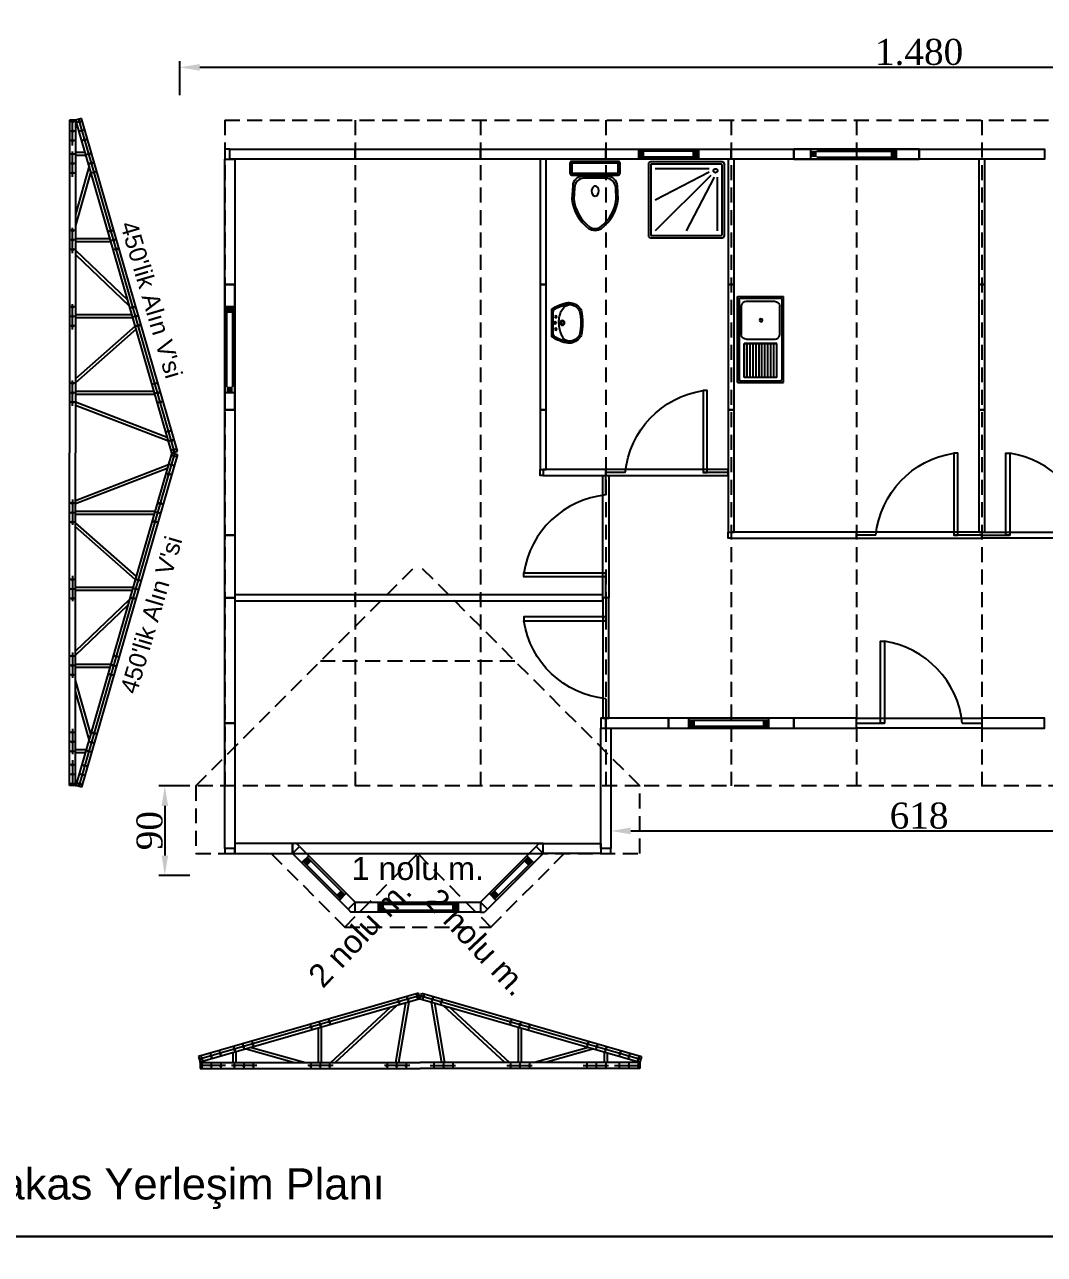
# Model space of a CAD drawing. Header units: millimetres. Extents: x 206945 to 219731, y -209822 to -201066.
# Drawn here: x 208048 to 209069, y -206064 to -204833 of the extents above; entities that cross this region are included whole.
import ezdxf

# ---------------------------------------------------------------- set-up
doc = ezdxf.new("R2010")
doc.units = ezdxf.units.MM
doc.header["$MEASUREMENT"] = 0
doc.linetypes.add('DASHED', pattern=[0.75, 0.5, -0.25])
for name, color, linetype in [('1', 250, 'Continuous'), ('Block1', 255, 'Continuous'), ('DUVAR', 7, 'Continuous'), ('KAPI-PEN', 3, 'Continuous'), ('PANO', 11, 'Continuous'), ('TEFRIS', 4, 'Continuous'), ('ZEMİN', 191, 'Continuous'), ('ÖLÇÜLENDİRME', 121, 'Continuous')]:
    doc.layers.add(name, color=color, linetype=linetype)
doc.styles.add('133', font='times.ttf')
doc.styles.get("Standard").update_dxf_attribs({"font": 'arial.ttf'})
doc.dimstyles.new('MAKAS', dxfattribs={"dimscale": 20, "dimtxt": 1.3, "dimasz": 1, "dimexe": 0.3, "dimexo": 0.3, "dimgap": 0.1, "dimtad": 1, "dimrnd": 1, "dimzin": 12, "dimdsep": 46, "dimlunit": 6, "dimtxsty": '133', "dimcen": 0.8, "dimdle": 0.0005, "dimclrd": 4, "dimclre": 6, "dimclrt": 2, "dimazin": 3, "dimtfac": 1, "dimtmove": 0, "dimatfit": 2, "dimldrblk": 'DOTSMALL', "dimfxl": 0, "dimtolj": 1, "dimtzin": 0, "dimarcsym": 0})

# ---------------------------------------------------------------- blocks, each defined once
blk = doc.blocks.new('110')
blk.add_lwpolyline([(74265.2, -40100.5), (74265.2, -40226), (74275.2, -40226), (74275.2, -40100.5)], close=True)
blk = doc.blocks.new('kg')
at = {"layer": 'PANO', "color": 1}
for p, q in [((-19542.4, -7126.4), (-19602.4, -7126.4)), ((-19542.4, -7132.4), (-19602.4, -7132.4))]:
    blk.add_line(p, q, dxfattribs=at)
for points in [[(-19602.4, -7124.4), (-19602.4, -7134.4)], [(-19542.4, -7124.4), (-19542.4, -7134.4)]]:
    blk.add_lwpolyline(points, dxfattribs=at)
for points in [[(-19602.4, -7126.4), (-19596.4, -7126.4), (-19602.4, -7132.4), (-19596.4, -7132.4)], [(-19542.4, -7126.4), (-19548.4, -7126.4), (-19542.4, -7132.4), (-19548.4, -7132.4)]]:
    blk.add_solid(points, dxfattribs=at)
blk = doc.blocks.new('ehr')
at = {"layer": 'PANO', "color": 1}
for p, q in [((-20063, -6682.3), (-19983, -6682.3)), ((-20063, -6688.3), (-19983, -6688.3))]:
    blk.add_line(p, q, dxfattribs=at)
for points in [[(-20069, -6690.3), (-20069, -6680.3)], [(-19983, -6690.3), (-19983, -6680.3)]]:
    blk.add_lwpolyline(points, dxfattribs=at)
for points in [[(-20069, -6688.3), (-20063, -6688.3), (-20069, -6682.3), (-20063, -6682.3)], [(-19983, -6688.3), (-19989, -6688.3), (-19983, -6682.3), (-19989, -6682.3)]]:
    blk.add_solid(points, dxfattribs=at)
blk = doc.blocks.new('ewrt')
at = {"layer": 'PANO', "color": 1}
for p, q in [((-20140.2, -6827.4), (-20140.2, -6747.4)), ((-20134.2, -6827.4), (-20134.2, -6747.4))]:
    blk.add_line(p, q, dxfattribs=at)
for points in [[(-20132.2, -6747.4), (-20142.2, -6747.4)], [(-20132.2, -6833.4), (-20142.2, -6833.4)]]:
    blk.add_lwpolyline(points, dxfattribs=at)
for points in [[(-20134.2, -6747.4), (-20134.2, -6753.4), (-20140.2, -6747.4), (-20140.2, -6753.4)], [(-20134.2, -6833.4), (-20134.2, -6827.4), (-20140.2, -6833.4), (-20140.2, -6827.4)]]:
    blk.add_solid(points, dxfattribs=at)
blk = doc.blocks.new('113')
for points in [[(74265.2, -40728), (74265.2, -40853.5), (74275.2, -40853.5), (74275.2, -40728)], [(74265.2, -40728), (74265.2, -40853.5), (74275.2, -40853.5), (74275.2, -40728)], [(74275.2, -40853.5), (74275.2, -40728), (74265.2, -40728), (74265.2, -40853.5)]]:
    blk.add_lwpolyline(points, close=True)
at = {"layer": 'KAPI-PEN'}
for points in [[(74270.2, -40728), (74270.2, -40756)], [(74270.2, -40834), (74270.2, -40853.5)]]:
    blk.add_lwpolyline(points, dxfattribs=at)
blk.add_lwpolyline([(74270.2, -40834, -0.341049), (74188.2, -40756), (74270.2, -40756), (74270.2, -40752), (74188.2, -40752), (74188.2, -40756)], format="xyb", dxfattribs=at)
blk = doc.blocks.new('ey')
at = {"layer": 'PANO', "color": 1}
for p, q in [((-19606.1, -6885.5), (-19526.1, -6885.5)), ((-19606.1, -6891.5), (-19526.1, -6891.5))]:
    blk.add_line(p, q, dxfattribs=at)
for points in [[(-19606.1, -6893.5), (-19606.1, -6883.5)], [(-19526.1, -6893.5), (-19526.1, -6883.5)]]:
    blk.add_lwpolyline(points, dxfattribs=at)
for points in [[(-19606.1, -6891.5), (-19600.1, -6891.5), (-19606.1, -6885.5), (-19600.1, -6885.5)], [(-19526.1, -6891.5), (-19532.1, -6891.5), (-19526.1, -6885.5), (-19532.1, -6885.5)]]:
    blk.add_solid(points, dxfattribs=at)
blk = doc.blocks.new('D')
blk.add_lwpolyline([(69161.3, -39614.6), (69286.8, -39614.6), (69286.8, -39608.6), (69161.3, -39608.6)], close=True)
blk = doc.blocks.new('KAPI')
for points in [[(68907.3, -39991.1), (68907.3, -40116.6), (68913.3, -40116.6), (68913.3, -39991.1)], [(68907.3, -39991.1), (68907.3, -40116.6), (68913.3, -40116.6), (68913.3, -39991.1)], [(68913.3, -40116.6), (68913.3, -39991.1), (68907.3, -39991.1), (68907.3, -40116.6)]]:
    blk.add_lwpolyline(points, close=True)
at = {"layer": 'KAPI-PEN'}
for points in [[(68910.3, -39991.1), (68910.3, -40019.1)], [(68910.3, -40097.1), (68910.3, -40116.6)]]:
    blk.add_lwpolyline(points, dxfattribs=at)
blk.add_lwpolyline([(68910.3, -40097.1, -0.341049), (68828.3, -40019.1), (68910.3, -40019.1), (68910.3, -40015.1), (68828.3, -40015.1), (68828.3, -40019.1)], format="xyb", dxfattribs=at)
blk = doc.blocks.new('DUS')
at = {"layer": 'TEFRIS'}
for p, q in [((-1.6, 0.7), (-73.1, 0.7)), ((-75.3, -1.6), (-75.3, -73.1)), ((-73.1, -2.4), (-73.1, -72.3)), ((-2.4, -1.6), (-72.3, -1.6)), ((-14.5, -6.2), (-68.5, -6.2)), ((-14.6, -9.6), (-68.5, -37.7)), ((-1.6, -72.3), (-1.6, -2.4)), ((0.7, -73.1), (0.7, -1.6)), ((-12.9, -12.9), (-68.5, -68.5)), ((-9.6, -14.6), (-37.7, -68.5)), ((-6.2, -68.5), (-6.2, -14.5)), ((-72.3, -73.1), (-2.4, -73.1)), ((-73.1, -75.3), (-1.6, -75.3))]:
    blk.add_line(p, q, dxfattribs=at)
blk.add_circle((-8.2, -8.2), 2.03, dxfattribs=at)
for centre, radius, start, end in [((-73.1, -1.6), 2.28, 90, 180), ((-1.6, -1.6), 2.28, 0, 90), ((-72.3, -2.4), 0.76, 90, 180), ((-2.4, -2.4), 0.76, 360, 90), ((-73.1, -73.1), 2.28, 180, 270), ((-72.3, -72.3), 0.76, 180, 270), ((-2.4, -72.3), 0.76, 270, 0), ((-1.6, -73.1), 2.28, 270, 360)]:
    blk.add_arc(centre, radius, start, end, dxfattribs=at)
blk = doc.blocks.new('KLOZET')
at = {"layer": 'TEFRIS'}
for p, q in [((-15, 12.4), (-13.8, 12.4)), ((-15, -12.4), (-13.8, -12.4))]:
    blk.add_line(p, q, dxfattribs=at)
for points in [[(-2, -25.1, 0.414214), (0, -23.1), (0, 23.1, 0.414214), (-2, 25.1), (-11.8, 25.1, 0.414214), (-13.8, 23.1), (-13.8, -23.1, 0.414214), (-11.8, -25.1)], [(-67.2, -6.6, 0.199825), (-37.9, -23.2), (-24.4, -22.4, 0.397632), (-15, -12.4), (-15, 12.4, 0.397632), (-24.4, 22.4), (-37.9, 23.2, 0.199825), (-67.2, 6.6, 0.284389)], [(-37.8, -21.3), (-26.4, -20.7, 0.398989), (-16.9, -10.7), (-16.9, 10.7, 0.398989), (-26.4, 20.7), (-37.8, 21.3, 0.197715), (-65.7, 5.6, 0.284389), (-65.7, -5.6, 0.197715)]]:
    blk.add_lwpolyline(points, format="xyb", close=True, dxfattribs=at)
blk.add_lwpolyline([(-11.9, -23.2), (-1.9, -23.2), (-1.9, 23.2), (-11.9, 23.2)], close=True, dxfattribs=at)
at = {"layer": 'TEFRIS', "linetype": 'Continuous'}
blk.add_polyline3d([(-35, -0.1, 0), (-34.2, -2.2, 0), (-32, -3.6, 0), (-29.1, -3.9, 0), (-26.5, -3, 0), (-24.9, -1.2, 0), (-24.9, 0.9, 0), (-26.5, 2.7, 0), (-29.1, 3.6, 0), (-32, 3.3, 0), (-34.2, 1.9, 0), (-35, -0.1, 0)], dxfattribs=at)
blk = doc.blocks.new('LAVABO')
at = {"layer": 'TEFRIS'}
for points in [[(13.9, 0, 0.112842), (20.4, 16.5, 0.051406), (20.4, 17.4, 0.218961), (14.4, 28.5, 0.113197), (12.7, 29.3, 0.122001), (-12.7, 29.3, 0.113197), (-14.4, 28.5, 0.218961), (-20.4, 17.4, 0.051406), (-20.4, 16.5, 0.112842), (-13.9, 0)], [(10, 1.2, 0.248162), (13.8, 2.8, 0.097547), (18.6, 16.6, 0.057084), (18.6, 17.5, 0.205938), (13.7, 26.7, 0.12541), (11.8, 27.7, 0.11725), (-11.8, 27.7, 0.12541), (-13.7, 26.7, 0.174088), (-18.3, 19.3, 0.114282), (-18.6, 16.6, 0.097547), (-13.8, 2.8, 0.248162), (-10, 1.2)]]:
    blk.add_lwpolyline(points, format="xyb", close=True, dxfattribs=at)
blk.add_lwpolyline([(-18.3, 19.3, 0.321438), (-13.2, 10.3, 0.098457), (0, 7.1, 0.139763), (13.2, 10.3, 0.277065), (18.3, 19.3)], format="xyb", dxfattribs=at)
for centre, radius in [((0, 10.5), 2.31), ((-6.2, 4), 0.923), ((0, 10.5), 1.42), ((0, 3.2), 1.08), ((6.2, 4), 0.923)]:
    blk.add_circle(centre, radius, dxfattribs=at)
blk = doc.blocks.new('EVYE')
at = {"layer": 'TEFRIS'}
for p, q in [((-45.2, 24.7), (40.8, 24.7)), ((-45.2, 24.7), (-45.2, -21.3)), ((40.8, 24.7), (40.8, -21.3)), ((-41.7, 23.2), (37.3, 23.2)), ((-40.2, -12.8, -1.5), (-40.2, 16.2, -1.5)), ((-35.4, 21, -1.5), (-7.4, 21, -1.5)), ((35.8, 18.1, -1.7), (1.9, 18.1, -1.7)), ((1.9, 18.1, -1.7), (1.9, -14.6, -1.7)), ((35.8, 15.1, -1.7), (1.9, 15.1, -1.7)), ((35.8, -14.6, -1.7), (35.8, 18.1, -1.7)), ((35.8, 12.2, -1.7), (1.9, 12.2, -1.7)), ((35.8, 9.2, -1.7), (1.9, 9.2, -1.7)), ((35.8, 6.2, -1.7), (1.9, 6.2, -1.7)), ((35.8, 3.2, -1.7), (1.9, 3.2, -1.7)), ((35.8, 0.3, -1.7), (1.9, 0.3, -1.7)), ((35.8, -2.7, -1.7), (1.9, -2.7, -1.7)), ((35.8, -5.7, -1.7), (1.9, -5.7, -1.7)), ((35.8, -8.6, -1.7), (1.9, -8.6, -1.7)), ((35.8, -11.6, -1.7), (1.9, -11.6, -1.7)), ((40.8, -21.3), (-45.2, -21.3)), ((37.3, -19.8), (-41.8, -19.8)), ((35.8, -14.6, -1.7), (1.9, -14.6, -1.7))]:
    blk.add_line(p, q, dxfattribs=at)
blk.add_circle((-21.4, 1.3, -4.5), 1.49, dxfattribs=at)
for points, invisible_edges in [([(37.3, 23.2), (40.8, 24.7), (-45.2, 24.7)], 13), ([(37.3, 23.2), (-45.2, 24.7), (37.3, 23.2)], 3), ([(-45.2, 24.7), (-41.7, 23.2), (37.3, 23.2)], 13), ([(-43.6, 22), (-45.2, 24.7), (-43.1, 22.6)], 3), ([(-43.7, -17.8), (-45.2, 24.7), (-43.7, 21.2)], 3), ([(-43.1, 22.6), (-45.2, 24.7), (-42.5, 23)], 3), ([(-42.5, 23), (-45.2, 24.7), (-41.8, 23.2)], 3), ([(-43.7, 21.2), (-45.2, 24.7), (-43.7, 21.2)], 3), ([(-43.7, 21.2), (-45.2, 24.7), (-43.6, 22)], 3), ([(-43.7, -17.8), (-45.2, 24.7), (-43.7, -17.8)], 3), ([(-41.8, 23.2), (40.8, 24.7), (-41.7, 23.2)], 3), ([(38.1, 23), (40.8, 24.7), (37.3, 23.2)], 3), ([(38.7, 22.6), (40.8, 24.7), (38.1, 23)], 3), ([(39.1, 22), (40.8, 24.7), (38.7, 22.6)], 3), ([(39.3, 21.2), (40.8, 24.7), (39.1, 22)], 3), ([(39.3, -17.8), (40.8, -21.3), (40.8, 24.7)], 13), ([(39.3, -17.8), (40.8, 24.7), (39.3, -17.8)], 3), ([(39.3, -17.8), (40.8, 24.7), (39.3, 21.2)], 3), ([(39.3, 21.2), (40.8, 24.7), (39.3, 21.2)], 3), ([(-35.4, 21, -1.5), (-80.6, 20.6, -1.5), (-36.9, 20.8, -1.5)], 3), ([(-36.9, 20.8, -1.5), (-80.6, 20.6, -1.5), (-38.2, 20.1, -1.5)], 3), ([(-38.2, -16.7, -1.5), (-79.5, 21.7, -1.5), (-39.3, -15.6, -1.5)], 3), ([(-39.3, -15.6, -1.5), (-79.5, 21.7, -1.5), (-40, -14.3, -1.5)], 3), ([(-40, -14.3, -1.5), (-79.5, 21.7, -1.5), (-40.2, -12.8, -1.5)], 3), ([(-38.2, 20.1, -1.5), (-79.5, -18.3, -1.5), (-39.3, 19, -1.5)], 3), ([(-39.3, 19, -1.5), (-79.5, -18.3, -1.5), (-40, 17.7, -1.5)], 3), ([(-40, 17.7, -1.5), (-79.5, -18.3, -1.5), (-40.2, 16.2, -1.5)], 3), ([(-7.4, 21, -1.5), (37.8, 20.6, -1.5), (-5.9, 20.8, -1.5)], 3), ([(-5.9, 20.8, -1.5), (37.8, 20.6, -1.5), (-4.6, 20.1, -1.5)], 3), ([(-4.6, -16.7, -1.5), (36.7, 21.7, -1.5), (-3.5, -15.6, -1.5)], 3), ([(-4.6, 20.1, -1.5), (36.7, -18.3, -1.5), (-3.5, 19, -1.5)], 3), ([(-3.5, -15.6, -1.5), (36.7, 21.7, -1.5), (-2.9, -14.3, -1.5)], 3), ([(-3.5, 19, -1.5), (36.7, -18.3, -1.5), (-2.9, 17.7, -1.5)], 3), ([(-2.9, -14.3, -1.5), (36.7, 21.7, -1.5), (-2.6, -12.8, -1.5)], 3), ([(-2.9, 17.7, -1.5), (36.7, -18.3, -1.5), (-2.6, 16.2, -1.5)], 3), ([(-2.6, -12.8, -1.5), (36.7, 21.7, -1.5), (-2.6, 16.2, -1.5)], 3), ([(1.9, -14.6, -1.7), (1.9, 18.1, -1.7), (35.8, 18.1, -1.7)], 12), ([(-36.9, -17.4, -1.5), (-80.6, -17.2, -1.5), (-38.2, -16.7, -1.5)], 3), ([(-35.4, -17.6, -1.5), (-80.6, -17.2, -1.5), (-36.9, -17.4, -1.5)], 3), ([(-43.6, -18.6), (-45.2, -21.3), (-43.7, -17.8)], 3), ([(-43.1, -19.2), (-45.2, -21.3), (-43.6, -18.6)], 3), ([(-42.5, -19.6), (-45.2, -21.3), (-43.1, -19.2)], 3), ([(-41.8, -19.8), (-45.2, -21.3), (-42.5, -19.6)], 3), ([(-41.7, -19.8), (-45.2, -21.3), (-41.8, -19.8)], 3), ([(-35.4, -17.6, -1.5), (37.7, -17.6, -1.5), (-7.4, -17.6, -1.5)], 3), ([(-7.4, -17.6, -1.5), (37.8, -17.2, -1.5), (-5.9, -17.4, -1.5)], 3), ([(-5.9, -17.4, -1.5), (37.8, -17.2, -1.5), (-4.6, -16.7, -1.5)], 3), ([(37.3, -19.8), (40.8, -21.3), (38.1, -19.6)], 3), ([(37.3, -19.8), (40.8, -21.3), (37.3, -19.8)], 3), ([(38.1, -19.6), (40.8, -21.3), (38.7, -19.2)], 3), ([(38.7, -19.2), (40.8, -21.3), (39.1, -18.6)], 3), ([(39.1, -18.6), (40.8, -21.3), (39.3, -17.8)], 3)]:
    blk.add_3dface(points, dxfattribs=dict(at, invisible_edges=invisible_edges))
blk = doc.blocks.new('*D7210')
at = {"layer": 'Defpoints', "color": 0}
for p in [(209683.9, -204875.3), (208203.4, -204909.1), (209683.9, -204909.1)]:
    blk.add_point(p, dxfattribs=at)
at = {"layer": 'DUVAR', "color": 6, "lineweight": -2}
for p, q in [((208203.4, -204903.1), (208203.4, -204869.3)), ((209683.9, -204903.1), (209683.9, -204869.3))]:
    blk.add_line(p, q, dxfattribs=at)
at = {"layer": 'DUVAR', "color": 4, "lineweight": -2}
blk.add_line((208223.4, -204875.3), (209663.9, -204875.3), dxfattribs=at)
at = {"layer": 'DUVAR', "color": 4}
for points in [[(208223.4, -204872), (208223.4, -204878.7), (208203.4, -204875.3)], [(209663.9, -204878.7), (209663.9, -204872), (209683.9, -204875.3)]]:
    blk.add_solid(points, dxfattribs=at)
at = {"layer": 'DUVAR', "color": 2, "insert": (208943.7, -204860.1), "char_height": 26, "attachment_point": 5, "style": '133'}
blk.add_mtext('\\A1;1.480', dxfattribs=at)
blk = doc.blocks.new('_DotSmall')
at = {"color": 0, "linetype": 'ByBlock', "const_width": 0.5}
blk.add_lwpolyline([(-0.0625, 0, 1), (0.0625, 0, 1)], format="xyb", close=True, dxfattribs=at)
blk = doc.blocks.new('*D7211')
at = {"layer": 'Defpoints', "color": 0}
for p in [(208219.4, -205594.7), (208188.4, -205684.4), (208219.4, -205684.4)]:
    blk.add_point(p, dxfattribs=at)
at = {"layer": 'DUVAR', "color": 6, "lineweight": -2}
for p, q in [((208213.4, -205594.7), (208182.4, -205594.7)), ((208213.4, -205684.4), (208182.4, -205684.4))]:
    blk.add_line(p, q, dxfattribs=at)
at = {"layer": 'DUVAR', "color": 4, "lineweight": -2}
blk.add_line((208188.4, -205614.7), (208188.4, -205664.4), dxfattribs=at)
at = {"layer": 'DUVAR', "color": 4}
for points in [[(208191.7, -205614.7), (208185.1, -205614.7), (208188.4, -205594.7)], [(208185.1, -205664.4), (208191.7, -205664.4), (208188.4, -205684.4)]]:
    blk.add_solid(points, dxfattribs=at)
at = {"layer": 'DUVAR', "color": 2, "insert": (208173.2, -205639.5), "char_height": 26, "attachment_point": 5, "rotation": 90, "style": '133'}
blk.add_mtext('\\A1;90', dxfattribs=at)
blk = doc.blocks.new('*D7507')
at = {"layer": 'Defpoints', "color": 0}
for p in [(208634.9, -205615.5), (209252.4, -205615.5), (209252.4, -205639.8)]:
    blk.add_point(p, dxfattribs=at)
at = {"layer": 'DUVAR', "color": 6, "lineweight": -2}
for p, q in [((208634.9, -205621.5), (208634.9, -205645.8)), ((209252.4, -205621.5), (209252.4, -205645.8))]:
    blk.add_line(p, q, dxfattribs=at)
at = {"layer": 'DUVAR', "color": 4, "lineweight": -2}
blk.add_line((208654.9, -205639.8), (209232.4, -205639.8), dxfattribs=at)
at = {"layer": 'DUVAR', "color": 4}
for points in [[(208654.9, -205636.4), (208654.9, -205643.1), (208634.9, -205639.8)], [(209232.4, -205643.1), (209232.4, -205636.4), (209252.4, -205639.8)]]:
    blk.add_solid(points, dxfattribs=at)
at = {"layer": 'DUVAR', "color": 2, "insert": (208943.7, -205624.6), "char_height": 26, "attachment_point": 5, "style": '133'}
blk.add_mtext('\\A1;618', dxfattribs=at)

msp = doc.modelspace()

# ---------------------------------------------------------------- linework, layer by layer
at = {"color": 1, "ltscale": 5}
for p, q in [((208371.877, -205718.091), (208374.806, -205721.02)), ((208378.948, -205721.02), (208374.806, -205721.02)), ((208504.448, -205721.02), (208508.59, -205721.02)), ((208511.519, -205718.091), (208508.59, -205721.02))]:
    msp.add_line(p, q, dxfattribs=at)
at = {"color": 2}
for points in [[(209922.706, -206045.924), (207957.297, -206045.924), (207957.297, -204712.502), (209922.706, -204712.502)], [(209922.706, -207379.345), (207957.297, -207379.345), (207957.297, -206045.924), (209922.706, -206045.924)]]:
    msp.add_lwpolyline(points, close=True, dxfattribs=at)
for points in [[(208755.448, -204967.162), (208629.948, -204967.162), (208629.948, -204957.162), (208755.448, -204957.162)], [(208629.948, -204957.162), (208755.448, -204957.162), (208755.448, -204967.162), (208629.948, -204967.162)], [(208755.448, -204957.162), (208818.198, -204957.162), (208818.198, -204967.162), (208755.448, -204967.162)], [(208818.198, -204957.162), (208943.698, -204957.162), (208943.698, -204967.162), (208818.198, -204967.162)], [(208818.198, -204957.162), (208943.698, -204957.162), (208943.698, -204967.162), (208818.198, -204967.162)], [(208818.198, -204957.162), (208943.698, -204957.162), (208943.698, -204967.162), (208818.198, -204967.162)], [(208818.198, -204967.162), (208943.698, -204967.162), (208943.698, -204957.162), (208818.198, -204957.162)], [(208248.448, -205218.162), (208248.448, -205092.662), (208258.448, -205092.662), (208258.448, -205218.162)], [(208248.448, -205218.162), (208248.448, -205092.662), (208258.448, -205092.662), (208258.448, -205218.162)], [(208248.448, -205218.162), (208248.448, -205092.662), (208258.448, -205092.662), (208258.448, -205218.162)], [(208258.448, -205218.162), (208258.448, -205092.662), (208248.448, -205092.662), (208248.448, -205218.162)], [(208564.198, -205218.162), (208564.198, -205277.913), (208570.198, -205277.913), (208570.198, -205218.162)], [(208752.448, -205218.162), (208752.448, -205340.662), (208758.448, -205340.662), (208758.448, -205218.162)], [(209003.448, -205218.162), (209003.448, -205340.662), (209009.448, -205340.662), (209009.448, -205218.162)], [(208629.949, -205277.913), (208567.198, -205277.913), (208567.198, -205283.913), (208629.949, -205283.913)], [(208752.448, -205277.912), (208629.949, -205277.913), (208629.949, -205283.913), (208752.448, -205283.912)], [(208752.448, -205277.912), (208629.949, -205277.913), (208629.949, -205283.913), (208752.448, -205283.912)], [(208629.949, -205283.913), (208752.448, -205283.912), (208752.448, -205277.912), (208629.949, -205277.913)], [(208626.948, -205406.412), (208626.948, -205283.912), (208632.948, -205283.912), (208632.948, -205406.412)], [(208626.948, -205406.412), (208626.948, -205283.912), (208632.948, -205283.912), (208632.948, -205406.412)], [(208632.948, -205283.912), (208632.948, -205406.412), (208626.948, -205406.412), (208626.948, -205283.912)], [(208248.448, -205406.412), (208248.448, -205343.662), (208258.448, -205343.662), (208258.448, -205406.412)], [(208258.448, -205409.412), (208378.948, -205409.412), (208378.948, -205403.412), (208258.448, -205403.412)], [(208504.448, -205409.412), (208626.948, -205409.412), (208626.948, -205403.412), (208504.448, -205403.412)], [(208626.948, -205406.412), (208626.948, -205526.912), (208632.948, -205526.912), (208632.948, -205406.412)], [(208626.948, -205406.412), (208626.948, -205526.912), (208632.948, -205526.912), (208632.948, -205406.412)], [(208632.948, -205526.912), (208632.948, -205406.412), (208626.948, -205406.412), (208626.948, -205526.912)], [(208624.948, -205657.412), (208624.948, -205536.912), (208634.948, -205536.912), (208634.948, -205657.412)], [(208629.948, -205536.912), (208692.698, -205536.912), (208692.698, -205526.912), (208629.948, -205526.912)], [(208692.698, -205536.912), (208818.198, -205536.912), (208818.198, -205526.912), (208692.698, -205526.912)], [(208818.198, -205536.912), (208880.948, -205536.912), (208880.948, -205526.912), (208818.198, -205526.912)], [(209006.448, -205536.912), (209069.198, -205536.912), (209069.198, -205526.912), (209006.448, -205526.912)], [(208316.198, -205652.412), (208258.448, -205652.412), (208258.448, -205662.412), (208316.198, -205662.412)], [(208316.198, -205662.412), (208567.198, -205662.412), (208567.198, -205652.412), (208316.198, -205652.412)], [(208323.269, -205655.341), (208378.948, -205711.02), (208371.877, -205718.091), (208316.198, -205662.412)], [(208560.127, -205655.341), (208504.448, -205711.02), (208511.519, -205718.091), (208567.198, -205662.412)], [(208567.198, -205652.412), (208624.948, -205652.412), (208624.948, -205662.412), (208567.198, -205662.412)], [(208378.948, -205711.02), (208504.448, -205711.02), (208504.448, -205721.02), (208378.948, -205721.02)]]:
    msp.add_lwpolyline(points, close=True)
at = {"color": 1, "ltscale": 5}
for points in [[(208323.269, -205655.341), (208320.34, -205652.412), (208316.198, -205652.412)], [(208560.127, -205655.341), (208563.056, -205652.412), (208567.198, -205652.412)]]:
    msp.add_lwpolyline(points, dxfattribs=at)
at = {"layer": 'Block1', "color": 1}
for p, q in [((208092.92, -204928.162), (208092.92, -205261.162)), ((208098.92, -204928.162), (208092.92, -204928.162)), ((208098.92, -204928.162), (208098.92, -205261.162)), ((208098.92, -204928.162), (208099.366, -204928.162)), ((208098.92, -204931.162), (208100.23, -204931.162)), ((208105.131, -204926.501), (208099.366, -204928.162)), ((208195.333, -205261.162), (208099.366, -204928.162)), ((208201.098, -205259.501), (208105.131, -204926.501)), ((208108.732, -204960.662), (208098.92, -204960.662)), ((208109.596, -204963.662), (208098.92, -204963.662)), ((208112.585, -204974.033), (208098.92, -205022.496)), ((208114.161, -204979.5), (208098.92, -205033.55)), ((208098.92, -205046.662), (208133.516, -205046.662)), ((208098.92, -205049.662), (208134.381, -205049.662)), ((208098.92, -205058.454), (208151.352, -205108.554)), ((208098.92, -205062.603), (208153.003, -205114.28)), ((208155.562, -205123.162), (208098.92, -205123.162)), ((208156.427, -205126.162), (208098.92, -205126.162)), ((208158.797, -205134.387), (208098.92, -205187.027)), ((208159.716, -205137.574), (208098.92, -205191.022)), ((208098.92, -205199.662), (208177.609, -205199.662)), ((208098.92, -205202.662), (208178.473, -205202.662)), ((208092.92, -205594.162), (208092.92, -205261.162)), ((208098.92, -205594.162), (208098.92, -205261.162)), ((208195.333, -205261.162), (208099.366, -205594.162)), ((208201.098, -205262.824), (208105.131, -205595.824)), ((208195.333, -205261.162), (208201.098, -205259.501)), ((208195.333, -205261.162), (208201.098, -205262.824)), ((208098.92, -205319.662), (208178.473, -205319.662)), ((208098.92, -205322.662), (208177.609, -205322.662)), ((208159.716, -205384.75), (208098.92, -205331.302)), ((208158.797, -205387.937), (208098.92, -205335.297)), ((208156.427, -205396.162), (208098.92, -205396.162)), ((208155.562, -205399.162), (208098.92, -205399.162)), ((208098.92, -205459.721), (208153.003, -205408.044)), ((208098.92, -205463.87), (208151.352, -205413.771)), ((208098.92, -205472.662), (208134.381, -205472.662)), ((208098.92, -205475.662), (208133.516, -205475.662)), ((208114.161, -205542.824), (208098.92, -205488.774)), ((208112.585, -205548.291), (208098.92, -205499.829)), ((208109.596, -205558.662), (208098.92, -205558.662)), ((208108.732, -205561.662), (208098.92, -205561.662)), ((208098.92, -205594.162), (208092.92, -205594.162)), ((208098.92, -205591.162), (208100.23, -205591.162)), ((208098.92, -205594.162), (208099.366, -205594.162)), ((208105.131, -205595.824), (208099.366, -205594.162)), ((208442.286, -205802.066), (208222.286, -205865.468)), ((208443.948, -205807.832), (208223.948, -205871.233)), ((208443.948, -205807.832), (208442.286, -205802.066)), ((208443.948, -205807.832), (208445.61, -205802.066)), ((208443.948, -205807.832), (208663.948, -205871.233)), ((208445.61, -205802.066), (208665.61, -205865.468)), ((208342.448, -205871.679), (208342.448, -205837.083)), ((208345.448, -205871.679), (208345.448, -205836.218)), ((208542.448, -205871.679), (208542.448, -205836.218)), ((208545.448, -205871.679), (208545.448, -205837.083)), ((208275.286, -205856.438), (208329.336, -205871.679)), ((208612.61, -205856.438), (208558.56, -205871.679)), ((208222.286, -205865.468), (208223.948, -205871.233)), ((208256.448, -205861.867), (208256.448, -205871.679)), ((208259.448, -205861.003), (208259.448, -205871.679)), ((208269.819, -205858.014), (208318.281, -205871.679)), ((208618.077, -205858.014), (208569.615, -205871.679)), ((208628.448, -205861.003), (208628.448, -205871.679)), ((208631.448, -205861.867), (208631.448, -205871.679)), ((208665.61, -205865.468), (208663.948, -205871.233)), ((208223.948, -205871.679), (208223.948, -205871.233)), ((208223.948, -205871.679), (208443.948, -205871.679)), ((208223.948, -205871.679), (208223.948, -205877.679)), ((208223.948, -205877.679), (208443.948, -205877.679)), ((208226.948, -205871.679), (208226.948, -205870.369)), ((208663.948, -205871.679), (208443.948, -205871.679)), ((208663.948, -205877.679), (208443.948, -205877.679)), ((208660.948, -205871.679), (208660.948, -205870.369)), ((208663.948, -205871.679), (208663.948, -205871.233)), ((208663.948, -205871.679), (208663.948, -205877.679))]:
    msp.add_line(p, q, dxfattribs=at)
at = {"layer": 'Block1', "color": 2}
for p, q in [((208098.92, -204929.662), (208092.92, -204929.662)), ((208105.803, -204928.831), (208100.037, -204930.493)), ((208198.215, -205260.331), (208102.248, -204927.331)), ((208098.92, -204939.162), (208092.92, -204939.162)), ((208108.433, -204937.96), (208102.668, -204939.621)), ((208098.92, -204948.662), (208092.92, -204948.662)), ((208111.064, -204947.088), (208105.299, -204948.75)), ((208098.92, -204962.162), (208092.92, -204962.162)), ((208115.169, -204961.331), (208109.403, -204962.993)), ((208117.8, -204970.46), (208112.034, -204972.121)), ((208098.92, -204971.662), (208092.92, -204971.662)), ((208098.92, -204981.162), (208092.92, -204981.162)), ((208120.43, -204979.588), (208114.665, -204981.25)), ((208098.92, -205038.662), (208092.92, -205038.662)), ((208137.322, -205038.203), (208131.557, -205039.864)), ((208098.92, -205048.162), (208092.92, -205048.162)), ((208139.953, -205047.331), (208134.188, -205048.993)), ((208142.584, -205056.46), (208136.818, -205058.121)), ((208098.92, -205057.662), (208092.92, -205057.662)), ((208098.92, -205115.162), (208092.92, -205115.162)), ((208159.369, -205114.703), (208153.603, -205116.364)), ((208098.92, -205124.662), (208092.92, -205124.662)), ((208161.999, -205123.831), (208156.234, -205125.493)), ((208098.92, -205134.162), (208092.92, -205134.162)), ((208164.63, -205132.96), (208158.865, -205134.621)), ((208098.92, -205191.662), (208092.92, -205191.662)), ((208181.415, -205191.203), (208175.65, -205192.864)), ((208098.92, -205201.162), (208092.92, -205201.162)), ((208184.046, -205200.331), (208178.281, -205201.993)), ((208098.92, -205210.662), (208092.92, -205210.662)), ((208186.677, -205209.46), (208180.911, -205211.121)), ((208195.165, -205238.913), (208189.399, -205240.574)), ((208197.795, -205248.041), (208192.03, -205249.703)), ((208198.215, -205261.993), (208102.248, -205594.993)), ((208200.426, -205257.17), (208194.661, -205258.831)), ((208200.426, -205265.154), (208194.661, -205263.493)), ((208197.795, -205274.283), (208192.03, -205272.621)), ((208195.165, -205283.411), (208189.399, -205281.75)), ((208098.92, -205311.662), (208092.92, -205311.662)), ((208186.677, -205312.865), (208180.911, -205311.203)), ((208098.92, -205321.162), (208092.92, -205321.162)), ((208184.046, -205321.993), (208178.281, -205320.332)), ((208098.92, -205330.662), (208092.92, -205330.662)), ((208181.415, -205331.122), (208175.65, -205329.46)), ((208098.92, -205388.162), (208092.92, -205388.162)), ((208164.63, -205389.365), (208158.865, -205387.703)), ((208098.92, -205397.662), (208092.92, -205397.662)), ((208161.999, -205398.493), (208156.234, -205396.832)), ((208098.92, -205407.162), (208092.92, -205407.162)), ((208159.369, -205407.622), (208153.603, -205405.96)), ((208098.92, -205464.662), (208092.92, -205464.662)), ((208098.92, -205474.162), (208092.92, -205474.162)), ((208139.953, -205474.993), (208134.188, -205473.331)), ((208142.584, -205465.864), (208136.818, -205464.203)), ((208098.92, -205483.662), (208092.92, -205483.662)), ((208137.322, -205484.121), (208131.557, -205482.46)), ((208098.92, -205541.162), (208092.92, -205541.162)), ((208120.43, -205542.736), (208114.665, -205541.074)), ((208098.92, -205550.662), (208092.92, -205550.662)), ((208098.92, -205560.162), (208092.92, -205560.162)), ((208115.169, -205560.993), (208109.403, -205559.331)), ((208117.8, -205551.864), (208112.034, -205550.203)), ((208098.92, -205573.662), (208092.92, -205573.662)), ((208111.064, -205575.236), (208105.299, -205573.574)), ((208098.92, -205583.162), (208092.92, -205583.162)), ((208108.433, -205584.364), (208102.668, -205582.703)), ((208098.92, -205592.662), (208092.92, -205592.662)), ((208105.803, -205593.493), (208100.037, -205591.831)), ((208443.117, -205804.949), (208223.117, -205868.351)), ((208421.699, -205807.999), (208423.36, -205813.765)), ((208430.827, -205805.369), (208432.489, -205811.134)), ((208439.956, -205802.738), (208441.617, -205808.503)), ((208444.779, -205804.949), (208664.779, -205868.351)), ((208447.94, -205802.738), (208446.279, -205808.503)), ((208457.069, -205805.369), (208455.407, -205811.134)), ((208466.197, -205807.999), (208464.536, -205813.765)), ((208343.117, -205830.646), (208344.779, -205836.411)), ((208352.246, -205828.015), (208353.907, -205833.78)), ((208535.65, -205828.015), (208533.989, -205833.78)), ((208544.779, -205830.646), (208543.117, -205836.411)), ((208333.989, -205833.277), (208335.65, -205839.042)), ((208553.907, -205833.277), (208552.246, -205839.042)), ((208257.117, -205855.43), (208258.779, -205861.195)), ((208266.246, -205852.799), (208267.907, -205858.565)), ((208275.374, -205850.169), (208277.036, -205855.934)), ((208612.522, -205850.169), (208610.86, -205855.934)), ((208621.65, -205852.799), (208619.989, -205858.565)), ((208630.779, -205855.43), (208629.117, -205861.195)), ((208224.617, -205864.796), (208226.279, -205870.562)), ((208233.746, -205862.165), (208235.407, -205867.931)), ((208242.874, -205859.535), (208244.536, -205865.3)), ((208645.022, -205859.535), (208643.36, -205865.3)), ((208654.15, -205862.165), (208652.489, -205867.931)), ((208663.279, -205864.796), (208661.617, -205870.562)), ((208225.448, -205871.679), (208225.448, -205877.679)), ((208234.948, -205871.679), (208234.948, -205877.679)), ((208244.448, -205871.679), (208244.448, -205877.679)), ((208257.948, -205871.679), (208257.948, -205877.679)), ((208267.448, -205871.679), (208267.448, -205877.679)), ((208276.948, -205871.679), (208276.948, -205877.679)), ((208334.448, -205871.679), (208334.448, -205877.679)), ((208343.948, -205871.679), (208343.948, -205877.679)), ((208353.448, -205871.679), (208353.448, -205877.679)), ((208410.948, -205871.679), (208410.948, -205877.679)), ((208420.448, -205871.679), (208420.448, -205877.679)), ((208429.948, -205871.679), (208429.948, -205877.679)), ((208457.948, -205871.679), (208457.948, -205877.679)), ((208467.448, -205871.679), (208467.448, -205877.679)), ((208476.948, -205871.679), (208476.948, -205877.679)), ((208534.448, -205871.679), (208534.448, -205877.679)), ((208543.948, -205871.679), (208543.948, -205877.679)), ((208553.448, -205871.679), (208553.448, -205877.679)), ((208610.948, -205871.679), (208610.948, -205877.679)), ((208620.448, -205871.679), (208620.448, -205877.679)), ((208629.948, -205871.679), (208629.948, -205877.679)), ((208643.448, -205871.679), (208643.448, -205877.679)), ((208652.948, -205871.679), (208652.948, -205877.679)), ((208662.448, -205871.679), (208662.448, -205877.679))]:
    msp.add_line(p, q, dxfattribs=at)
at = {"layer": 'Block1', "color": 1, "linetype": 'DASHED', "ltscale": 30}
for p, q in [((208248.448, -204928.162), (208248.448, -205594.662)), ((208248.448, -204928.162), (209638.948, -204928.162)), ((208378.948, -204928.162), (208378.948, -205594.662)), ((208504.448, -204928.162), (208504.448, -205594.662)), ((208629.948, -204928.162), (208629.948, -205594.662)), ((208755.448, -204928.162), (208755.448, -205594.662)), ((208880.948, -204928.162), (208880.948, -205594.662)), ((209006.448, -204928.162), (209006.448, -205594.662)), ((208219.448, -205594.662), (208441.698, -205372.412)), ((208663.948, -205594.662), (208441.698, -205372.412)), ((208538.948, -205469.662), (208344.448, -205469.662)), ((208663.948, -205594.662), (208219.448, -205594.662)), ((208219.448, -205594.662), (208219.448, -205662.412)), ((208663.948, -205662.412), (208663.948, -205594.662)), ((209223.448, -205594.662), (208663.948, -205594.662)), ((208219.448, -205662.412), (208663.948, -205662.412)), ((208294.985, -205662.412), (208368.593, -205736.02)), ((208368.593, -205736.02), (208441.698, -205662.412)), ((208441.698, -205662.412), (208514.803, -205736.02)), ((208514.803, -205736.02), (208588.411, -205662.412)), ((208368.593, -205736.02), (208514.803, -205736.02))]:
    msp.add_line(p, q, dxfattribs=at)
at = {"layer": 'Block1', "color": 1}
for centre, radius in [((208095.92, -204929.662), 0.8), ((208095.92, -204929.662), 0.4), ((208102.92, -204929.662), 0.8), ((208102.92, -204929.662), 0.4), ((208095.92, -204939.162), 0.8), ((208095.92, -204939.162), 0.4), ((208105.551, -204938.791), 0.8), ((208105.551, -204938.791), 0.4), ((208095.92, -204948.662), 0.8), ((208095.92, -204948.662), 0.4), ((208108.181, -204947.919), 0.8), ((208108.181, -204947.919), 0.4), ((208095.92, -204962.162), 0.8), ((208095.92, -204971.662), 0.8), ((208095.92, -204962.162), 0.4), ((208112.286, -204962.162), 0.8), ((208112.286, -204962.162), 0.4), ((208114.917, -204971.291), 0.8), ((208095.92, -204981.162), 0.8), ((208095.92, -204971.662), 0.4), ((208095.92, -204981.162), 0.4), ((208114.917, -204971.291), 0.4), ((208117.548, -204980.419), 0.8), ((208117.548, -204980.419), 0.4), ((208095.92, -205038.662), 0.8), ((208095.92, -205038.662), 0.4), ((208134.44, -205039.034), 0.8), ((208134.44, -205039.034), 0.4), ((208095.92, -205048.162), 0.8), ((208095.92, -205057.662), 0.8), ((208095.92, -205048.162), 0.4), ((208137.07, -205048.162), 0.8), ((208137.07, -205048.162), 0.4), ((208139.701, -205057.291), 0.8), ((208139.701, -205057.291), 0.4), ((208095.92, -205057.662), 0.4), ((208095.92, -205115.162), 0.8), ((208095.92, -205115.162), 0.4), ((208156.486, -205115.534), 0.8), ((208156.486, -205115.534), 0.4), ((208095.92, -205124.662), 0.8), ((208095.92, -205124.662), 0.4), ((208159.117, -205124.662), 0.8), ((208159.117, -205124.662), 0.4), ((208095.92, -205134.162), 0.8), ((208095.92, -205134.162), 0.4), ((208161.747, -205133.791), 0.8), ((208161.748, -205133.791), 0.4), ((208095.92, -205191.662), 0.8), ((208095.92, -205191.662), 0.4), ((208178.532, -205192.034), 0.8), ((208178.533, -205192.034), 0.4), ((208095.92, -205201.162), 0.8), ((208095.92, -205201.162), 0.4), ((208181.163, -205201.162), 0.8), ((208181.163, -205201.162), 0.4), ((208095.92, -205210.662), 0.8), ((208095.92, -205210.662), 0.4), ((208183.794, -205210.291), 0.8), ((208183.794, -205210.29), 0.4), ((208192.282, -205239.744), 0.8), ((208192.282, -205239.744), 0.4), ((208194.913, -205248.872), 0.8), ((208194.913, -205248.872), 0.4), ((208197.544, -205258.001), 0.8), ((208197.544, -205264.324), 0.8), ((208197.544, -205258.001), 0.4), ((208197.544, -205264.324), 0.4), ((208194.913, -205273.452), 0.8), ((208194.913, -205273.452), 0.4), ((208192.282, -205282.581), 0.8), ((208192.282, -205282.581), 0.4), ((208095.92, -205311.662), 0.8), ((208095.92, -205311.662), 0.4), ((208183.794, -205312.034), 0.8), ((208183.794, -205312.034), 0.4), ((208095.92, -205321.162), 0.8), ((208095.92, -205321.162), 0.4), ((208181.163, -205321.162), 0.8), ((208181.163, -205321.162), 0.4), ((208095.92, -205330.662), 0.8), ((208095.92, -205330.662), 0.4), ((208178.532, -205330.291), 0.8), ((208178.533, -205330.291), 0.4), ((208095.92, -205388.162), 0.8), ((208095.92, -205388.162), 0.4), ((208161.747, -205388.534), 0.8), ((208161.748, -205388.534), 0.4), ((208095.92, -205397.662), 0.8), ((208095.92, -205397.662), 0.4), ((208159.117, -205397.662), 0.8), ((208159.117, -205397.662), 0.4), ((208095.92, -205407.162), 0.8), ((208095.92, -205407.162), 0.4), ((208156.486, -205406.791), 0.8), ((208156.486, -205406.791), 0.4), ((208095.92, -205464.662), 0.8), ((208095.92, -205474.162), 0.8), ((208095.92, -205464.662), 0.4), ((208095.92, -205474.162), 0.4), ((208137.07, -205474.162), 0.8), ((208137.07, -205474.162), 0.4), ((208139.701, -205465.034), 0.8), ((208139.701, -205465.034), 0.4), ((208095.92, -205483.662), 0.8), ((208095.92, -205483.662), 0.4), ((208134.44, -205483.291), 0.8), ((208134.44, -205483.291), 0.4), ((208095.92, -205541.162), 0.8), ((208095.92, -205541.162), 0.4), ((208117.548, -205541.905), 0.8), ((208117.548, -205541.905), 0.4), ((208095.92, -205550.662), 0.8), ((208095.92, -205560.162), 0.8), ((208095.92, -205550.662), 0.4), ((208095.92, -205560.162), 0.4), ((208112.286, -205560.162), 0.8), ((208112.286, -205560.162), 0.4), ((208114.917, -205551.034), 0.8), ((208114.917, -205551.034), 0.4), ((208095.92, -205573.662), 0.8), ((208095.92, -205573.662), 0.4), ((208108.181, -205574.405), 0.8), ((208108.181, -205574.405), 0.4), ((208095.92, -205583.162), 0.8), ((208095.92, -205583.162), 0.4), ((208105.551, -205583.534), 0.8), ((208105.551, -205583.534), 0.4), ((208095.92, -205592.662), 0.8), ((208095.92, -205592.662), 0.4), ((208102.92, -205592.662), 0.8), ((208102.92, -205592.662), 0.4), ((208431.658, -205808.251), 0.8), ((208431.658, -205808.251), 0.4), ((208440.786, -205805.621), 0.8), ((208440.786, -205805.621), 0.4), ((208447.11, -205805.621), 0.8), ((208447.11, -205805.621), 0.4), ((208456.238, -205808.251), 0.8), ((208456.238, -205808.251), 0.4), ((208422.529, -205810.882), 0.8), ((208422.529, -205810.882), 0.4), ((208465.367, -205810.882), 0.8), ((208465.367, -205810.882), 0.4), ((208353.076, -205830.898), 0.8), ((208353.076, -205830.898), 0.4), ((208534.82, -205830.898), 0.8), ((208534.82, -205830.898), 0.4), ((208334.819, -205836.159), 0.8), ((208334.819, -205836.159), 0.4), ((208343.948, -205833.529), 0.8), ((208343.948, -205833.528), 0.4), ((208543.948, -205833.529), 0.8), ((208543.948, -205833.528), 0.4), ((208553.077, -205836.159), 0.8), ((208553.077, -205836.159), 0.4), ((208267.077, -205855.682), 0.8), ((208267.076, -205855.682), 0.4), ((208276.205, -205853.051), 0.8), ((208276.205, -205853.051), 0.4), ((208611.691, -205853.051), 0.8), ((208611.691, -205853.051), 0.4), ((208620.82, -205855.682), 0.8), ((208620.82, -205855.682), 0.4), ((208225.448, -205867.679), 0.8), ((208225.448, -205867.679), 0.4), ((208234.577, -205865.048), 0.8), ((208234.577, -205865.048), 0.4), ((208243.705, -205862.417), 0.8), ((208243.705, -205862.417), 0.4), ((208257.948, -205858.313), 0.8), ((208257.948, -205858.313), 0.4), ((208629.948, -205858.313), 0.8), ((208629.948, -205858.313), 0.4), ((208644.191, -205862.417), 0.8), ((208644.191, -205862.417), 0.4), ((208653.319, -205865.048), 0.8), ((208653.32, -205865.048), 0.4), ((208662.448, -205867.679), 0.8), ((208662.448, -205867.679), 0.4), ((208225.448, -205874.679), 0.8), ((208225.448, -205874.679), 0.4), ((208234.948, -205874.679), 0.8), ((208234.948, -205874.679), 0.4), ((208244.448, -205874.679), 0.8), ((208244.448, -205874.679), 0.4), ((208257.948, -205874.679), 0.8), ((208257.948, -205874.679), 0.4), ((208267.448, -205874.679), 0.8), ((208267.448, -205874.679), 0.4), ((208276.948, -205874.679), 0.8), ((208276.948, -205874.679), 0.4), ((208334.448, -205874.679), 0.8), ((208334.448, -205874.679), 0.4), ((208343.948, -205874.679), 0.8), ((208343.948, -205874.679), 0.4), ((208353.448, -205874.679), 0.8), ((208353.448, -205874.679), 0.4), ((208410.948, -205874.679), 0.8), ((208410.948, -205874.679), 0.4), ((208420.448, -205874.679), 0.8), ((208420.448, -205874.679), 0.4), ((208429.948, -205874.679), 0.8), ((208429.948, -205874.679), 0.4), ((208457.948, -205874.679), 0.8), ((208457.948, -205874.679), 0.4), ((208467.448, -205874.679), 0.8), ((208467.448, -205874.679), 0.4), ((208476.948, -205874.679), 0.8), ((208476.948, -205874.679), 0.4), ((208534.448, -205874.679), 0.8), ((208534.448, -205874.679), 0.4), ((208543.948, -205874.679), 0.8), ((208543.948, -205874.679), 0.4), ((208553.448, -205874.679), 0.8), ((208553.448, -205874.679), 0.4), ((208610.948, -205874.679), 0.8), ((208610.948, -205874.679), 0.4), ((208620.448, -205874.679), 0.8), ((208620.448, -205874.679), 0.4), ((208629.948, -205874.679), 0.8), ((208629.948, -205874.679), 0.4), ((208643.448, -205874.679), 0.8), ((208643.448, -205874.679), 0.4), ((208652.948, -205874.679), 0.8), ((208652.948, -205874.679), 0.4), ((208662.448, -205874.679), 0.8), ((208662.448, -205874.679), 0.4)]:
    msp.add_circle(centre, radius, dxfattribs=at)
at = {"layer": 'DUVAR', "color": 1}
for p, q in [((208092.92, -204928.162), (208092.92, -205261.162)), ((208098.92, -205210.212), (208190.879, -205245.707)), ((208098.92, -205213.428), (208191.921, -205249.325)), ((208092.92, -205594.162), (208092.92, -205261.162)), ((208098.92, -205308.896), (208191.921, -205272.999)), ((208098.92, -205312.112), (208190.879, -205276.617))]:
    msp.add_line(p, q, dxfattribs=at)
for points in [[(208253.448, -204957.162), (208248.448, -204957.162), (208248.448, -204967.162), (208253.448, -204967.162)], [(208564.198, -205277.913), (208567.198, -205277.913), (208567.198, -205283.913), (208564.198, -205283.913)], [(208752.448, -205340.662), (208755.448, -205340.662), (208755.448, -205346.662), (208752.448, -205346.662)], [(208629.948, -205526.912), (208624.948, -205526.912), (208624.948, -205536.912), (208629.948, -205536.912)], [(208248.448, -205657.412), (208248.448, -205662.412), (208258.448, -205662.412), (208258.448, -205657.412)], [(208624.948, -205657.412), (208624.948, -205662.412), (208634.948, -205662.412), (208634.948, -205657.412)]]:
    msp.add_lwpolyline(points, close=True, dxfattribs=at)
at = {"layer": 'KAPI-PEN'}
for points in [[(208649.449, -205280.913, -0.34104855), (208727.449, -205198.913), (208727.449, -205280.913), (208731.449, -205280.913), (208731.449, -205198.913), (208727.449, -205198.913)], [(208629.948, -205303.412, 0.34104855), (208547.948, -205381.412), (208629.948, -205381.412), (208629.948, -205385.412), (208547.948, -205385.412), (208547.948, -205381.412)], [(208629.948, -205507.412, -0.34104855), (208547.948, -205429.412), (208629.948, -205429.412), (208629.948, -205425.412), (208547.948, -205425.412), (208547.948, -205429.412)]]:
    msp.add_lwpolyline(points, format="xyb", dxfattribs=at)
for points in [[(208629.948, -205303.412), (208629.948, -205283.912)], [(208649.449, -205280.913), (208629.949, -205280.913)], [(208752.448, -205280.912), (208727.449, -205280.913)], [(208629.948, -205406.412), (208629.948, -205381.412)], [(208629.948, -205406.412), (208629.948, -205429.412)], [(208629.948, -205507.412), (208629.948, -205526.912)]]:
    msp.add_lwpolyline(points, dxfattribs=at)
at = {"layer": 'PANO', "color": 5}
for p, q in [((208326.84, -205670.226), (208364.488, -205707.874)), ((208331.083, -205665.983), (208368.731, -205703.631)), ((208552.313, -205665.983), (208514.665, -205703.631)), ((208556.556, -205670.226), (208518.908, -205707.874)), ((208401.999, -205713.02), (208481.999, -205713.02)), ((208401.999, -205719.02), (208481.999, -205719.02))]:
    msp.add_line(p, q, dxfattribs=at)
for points in [[(208332.497, -205664.569), (208325.426, -205671.64)], [(208550.899, -205664.569), (208557.97, -205671.64)], [(208370.145, -205702.217), (208363.074, -205709.288)], [(208513.251, -205702.217), (208520.322, -205709.288)], [(208401.999, -205711.02), (208401.999, -205721.02)], [(208481.999, -205711.02), (208481.999, -205721.02)]]:
    msp.add_lwpolyline(points, dxfattribs=at)
for points in [[(208331.083, -205665.983), (208335.326, -205670.226), (208326.84, -205670.226), (208331.083, -205674.469)], [(208552.313, -205665.983), (208548.07, -205670.226), (208556.556, -205670.226), (208552.313, -205674.469)], [(208368.731, -205703.631), (208364.488, -205699.389), (208364.488, -205707.874), (208360.245, -205703.631)], [(208514.665, -205703.631), (208518.908, -205699.389), (208518.908, -205707.874), (208523.151, -205703.631)], [(208401.999, -205713.02), (208407.999, -205713.02), (208401.999, -205719.02), (208407.999, -205719.02)], [(208481.999, -205713.02), (208475.999, -205713.02), (208481.999, -205719.02), (208475.999, -205719.02)]]:
    msp.add_solid(points, dxfattribs=at)
at = {"layer": 'ZEMİN', "color": 1}
for p, q in [((208354.486, -205871.679), (208414.401, -205816.347)), ((208358.907, -205871.679), (208420.829, -205814.494)), ((208429.505, -205811.994), (208419.433, -205871.679)), ((208432.703, -205811.072), (208422.475, -205871.679)), ((208455.193, -205811.072), (208465.421, -205871.679)), ((208458.391, -205811.994), (208468.463, -205871.679)), ((208528.989, -205871.679), (208467.067, -205814.494)), ((208533.41, -205871.679), (208473.495, -205816.347))]:
    msp.add_line(p, q, dxfattribs=at)
at = {"layer": 'ÖLÇÜLENDİRME', "color": 2, "ltscale": 0.5}
for p, q in [((208095.92, -204953.541), (208095.92, -204928.162)), ((208095.92, -204984.849), (208095.92, -204959.471)), ((208095.92, -205061.349), (208095.92, -205035.971)), ((208095.92, -205137.849), (208095.92, -205112.471)), ((208095.92, -205214.349), (208095.92, -205188.971)), ((208095.92, -205307.975), (208095.92, -205333.354)), ((208095.92, -205384.475), (208095.92, -205409.854)), ((208095.92, -205460.975), (208095.92, -205486.354)), ((208095.92, -205537.475), (208095.92, -205562.854)), ((208095.92, -205568.784), (208095.92, -205594.162)), ((208249.326, -205874.679), (208223.948, -205874.679)), ((208280.635, -205874.679), (208255.257, -205874.679)), ((208357.135, -205874.679), (208331.757, -205874.679)), ((208433.635, -205874.679), (208408.257, -205874.679)), ((208454.261, -205874.679), (208479.639, -205874.679)), ((208530.761, -205874.679), (208556.139, -205874.679)), ((208607.261, -205874.679), (208632.639, -205874.679)), ((208638.57, -205874.679), (208663.948, -205874.679))]:
    msp.add_line(p, q, dxfattribs=at)

# ---------------------------------------------------------------- block references
at = {"xscale": -1}
for name, p, rotation in [('110', (168152.947, -130691.93), 89.99999999999993), ('110', (168278.447, -130691.93), 89.99999999999993), ('110', (168403.947, -130691.93), 89.99999999999993), ('110', (168843.197, -130691.93), 89.99999999999993), ('110', (133983.216, -245193.163), 180), ('110', (133983.216, -245444.163), 180), ('KAPI', (169015.373, -136433.33), 89.99999999999994), ('110', (133983.216, -245632.413), 180), ('113', (168152.947, -131261.68), 89.99999999999994), ('110', (133983.216, -245757.913), 180)]:
    msp.add_blockref(name, p, dxfattribs=dict(at, rotation=rotation))
at = {"rotation": 270}
for name, p in [('D', (248178.773, -135805.83)), ('D', (248367.023, -135805.83)), ('D', (248618.023, -135805.83)), ('D', (248178.773, -135931.33)), ('D', (248367.023, -135931.33)), ('D', (248618.023, -135931.33)), ('KAPI', (248997.523, -136433.33))]:
    msp.add_blockref(name, p, dxfattribs=at)
for p in [(139594.116, -165732.087), (139217.616, -165794.837)]:
    msp.add_blockref('D', p)
at = {"layer": 'Block1', "color": 0}
for name, p in [('kg', (228265.127, -197832.769)), ('ehr', (228904.2, -198276.855)), ('ewrt', (228390.627, -198367.701)), ('ey', (228319.323, -198643.396))]:
    msp.add_blockref(name, p, dxfattribs=at)
at = {"layer": 'TEFRIS', "rotation": 90}
msp.add_blockref('KLOZET', (208619.223, -204969.447), dxfattribs=at)
at = {"layer": 'TEFRIS'}
msp.add_blockref('DUS', (208748.059, -204970.626), dxfattribs=at)
at = {"layer": 'TEFRIS', "xscale": -1}
for name, p, rotation in [('EVYE', (208786.657, -205149.939, 1.7), 89.99999999999994), ('LAVABO', (208575.942, -205131.151), 270)]:
    msp.add_blockref(name, p, dxfattribs=dict(at, rotation=rotation))

# ---------------------------------------------------------------- texts
at = {"linetype": 'Continuous', "lineweight": 25}
for rotation, p in [(286.480614, (208143.569, -205032.545)), (73.519386, (208160.09, -205503.815))]:
    msp.add_text("450'lik Alın V'si", height=17.45473, rotation=rotation, dxfattribs=at).set_placement(p)
msp.add_text('Makas Yerleşim Planı', height=31.16917, dxfattribs=at).set_placement((207987.622, -206008.758))
at = {"layer": '1', "color": 0, "lineweight": 25}
e = msp.add_text('1 nolu m.', height=23.04, dxfattribs=at)
e.set_placement((208375.553, -205688.866))
e.dxf.unprotected_set("ltscale", 0)
for rotation, p in [(46.746927, (208346.732, -205798.242)), (313.253073, (208447.245, -205710.685))]:
    e = msp.add_text('2 nolu m.', height=23.04, rotation=rotation, dxfattribs=at)
    e.set_placement(p)
    e.dxf.unprotected_set("ltscale", 0)

# ---------------------------------------------------------------- dimensions: what is measured, and where the dimension line sits
at = {"layer": 'DUVAR', "color": 1}
for p1, p2, distance, picture, middle in [((208203.448, -204909.137), (209683.948, -204909.137), 33.808, '*D7210', (208943.698, -204860.095)), ((208219.448, -205594.662), (208219.448, -205684.412), -31.05, '*D7211', (208173.164, -205639.537)), ((208634.948, -205615.477), (209252.448, -205615.477), -24.297, '*D7507', (208943.698, -205624.579))]:
    dim = msp.add_aligned_dim(p1=p1, p2=p2, distance=distance, dimstyle='MAKAS', dxfattribs=at)
    dim.commit()
    dim.dimension.update_dxf_attribs({"geometry": picture, "text_midpoint": middle})

doc.saveas('drawing.dxf')
